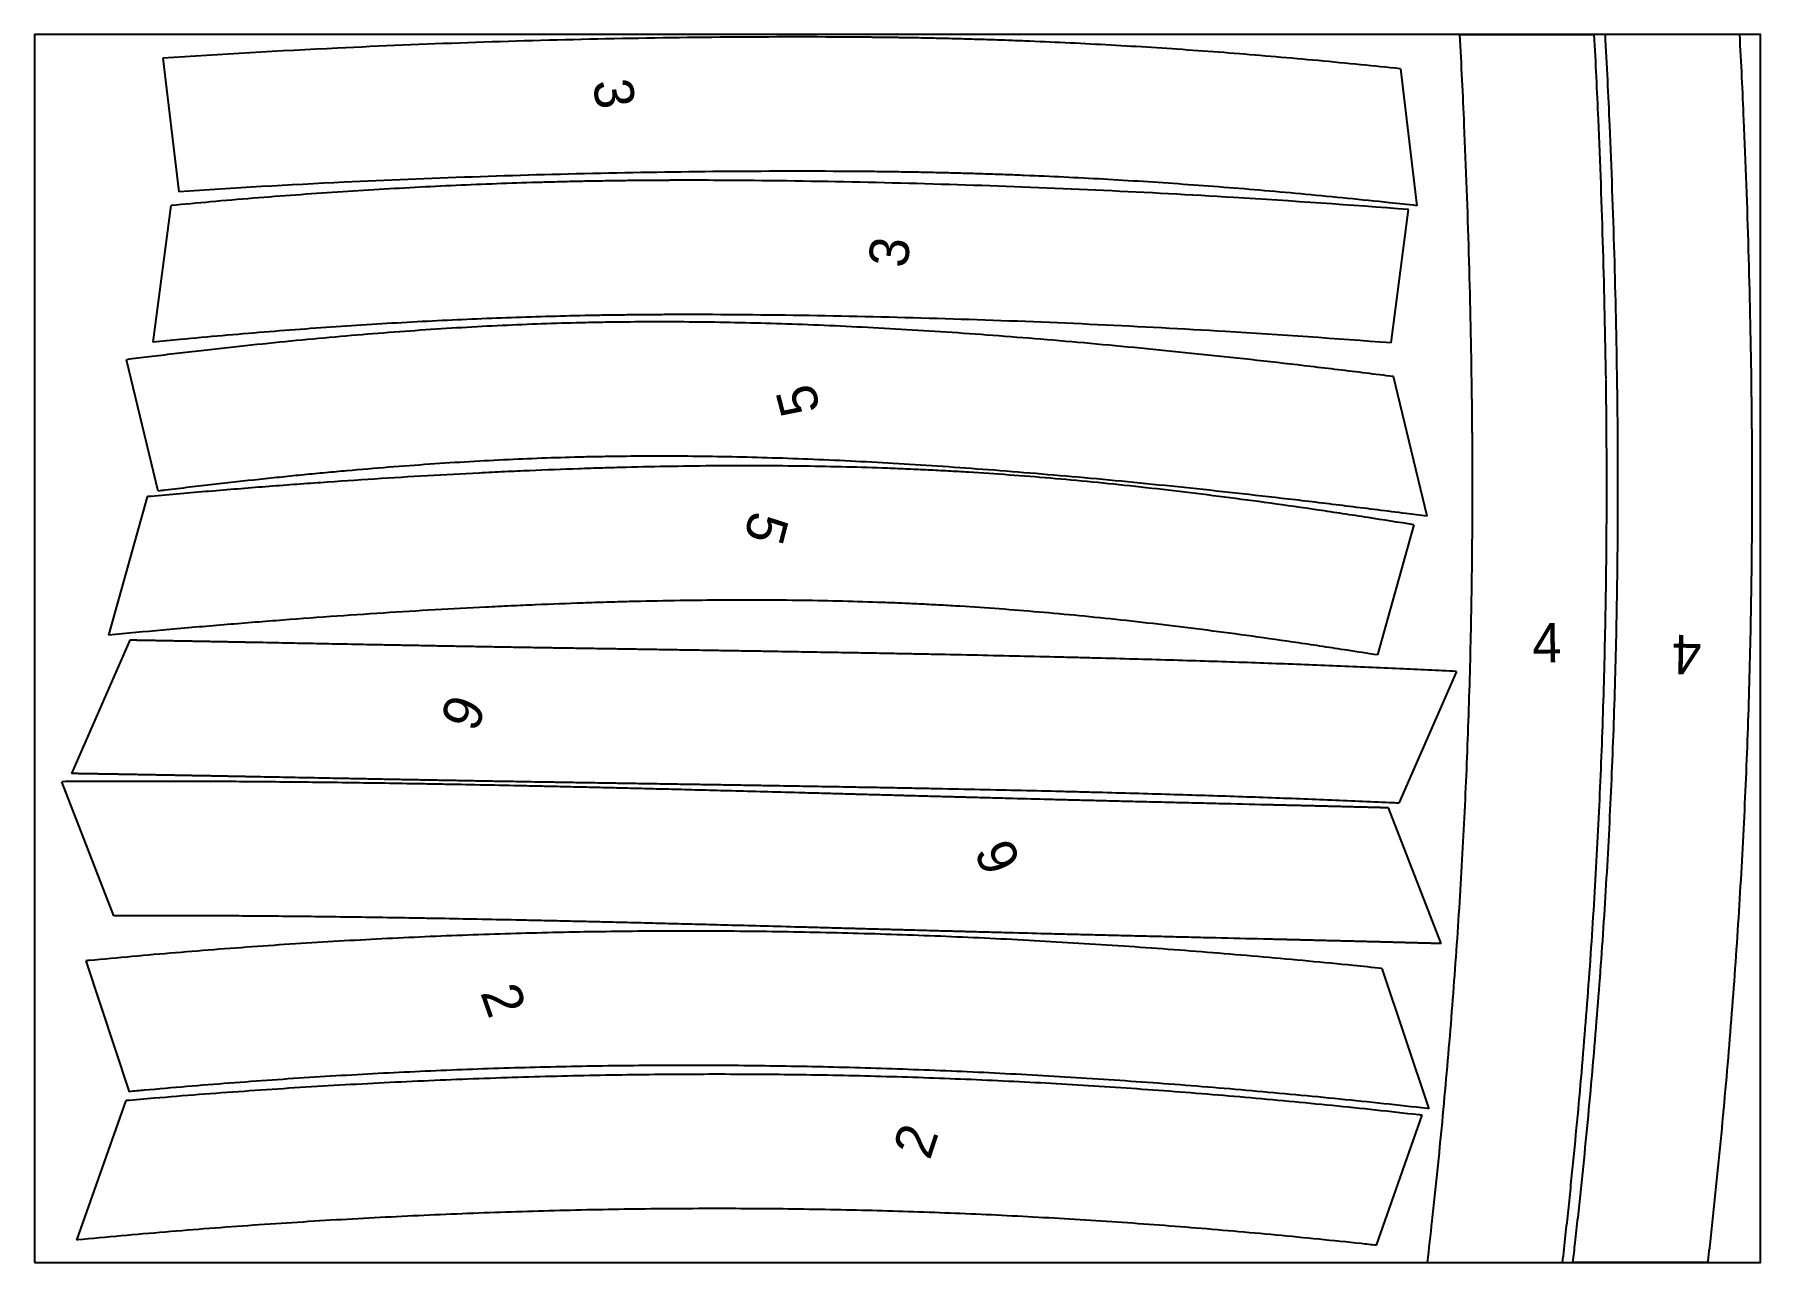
# Model space of a CAD drawing. Header units: inches. Extents: x -1514 to 1282, y -2074 to 286.
# Drawn here: x -19.15 to 25.85, y -918.71 to -886.71 of the extents above; entities that cross this region are included whole.
import ezdxf

# ---------------------------------------------------------------- set-up
doc = ezdxf.new("R2010")
doc.units = ezdxf.units.IN
doc.header["$LTSCALE"] = 0.1
doc.header["$MEASUREMENT"] = 0
doc.layers.add('pic', color=1, linetype='Continuous')

msp = doc.modelspace()

# ---------------------------------------------------------------- linework, layer by layer
at = {"color": 7, "linetype": 'Continuous', "lineweight": 25}
for p, q in [((2.45432, -886.77998), (2.32427, -886.77894)), ((-1.4525, -890.5093), (-1.58243, -890.50879)), ((2.42432, -890.27985), (2.29709, -890.27883)), ((-1.46707, -894.00927), (-1.59439, -894.00877)), ((18.31833, -895.76693), (18.31813, -895.75309))]:
    msp.add_line(p, q, dxfattribs=at)
for p, q in [((18.00823, -886.70936), (21.51321, -886.70936)), ((25.29682, -886.70936), (21.79186, -886.70936)), ((-15.80816, -887.32644), (-15.38979, -890.80634)), ((16.45552, -887.60298), (16.88435, -891.16988)), ((-16.06392, -894.72626), (-15.59258, -891.16473)), ((16.21226, -894.74772), (16.6721, -891.27303)), ((-15.92779, -898.60646), (-16.75672, -895.18245)), ((17.1558, -899.26407), (16.27426, -895.62272)), ((-16.21634, -898.75362), (-17.22661, -902.36138)), ((16.80944, -899.48629), (15.85947, -902.87872)), ((16.80944, -899.48629), (15.85947, -902.87872)), ((-16.66615, -902.49343), (-18.1896, -905.9684)), ((17.91687, -903.30796), (16.41258, -906.73923)), ((-17.08575, -909.67327), (-18.44017, -906.18013)), ((17.51737, -910.40024), (16.1457, -906.86261)), ((-17.82004, -910.85022), (-16.68395, -914.25844)), ((15.977, -911.04833), (17.1948, -914.7017)), ((-18.04923, -918.12477), (-16.769, -914.49281)), ((15.83216, -918.26213), (17.02648, -914.87388)), ((17.1635, -918.70936), (20.68642, -918.70936)), ((24.47004, -918.70936), (20.94711, -918.70936))]:
    msp.add_line(p, q)
for points, degree, knots in [([(2.32427, -886.77894), (1.19156, -886.77025), (-1.07508, -886.77125), (-4.46825, -886.82188), (-7.86052, -886.9166), (-11.64192, -887.07277), (-14.29013, -887.22486), (-15.80816, -887.32644)], 3, [-0.000012937, -0.000012937, -0.000012937, -0.000012937, 0.12505808, 0.250129096, 0.375200112, 0.500271129, 0.668491423, 0.668491423, 0.668491423, 0.668491423]), ([(16.45552, -887.60298), (16.11151, -887.56656), (15.39468, -887.49289), (14.31254, -887.3888), (12.8446, -887.25793), (11.03702, -887.11625), (9.25745, -887.00328), (7.84779, -886.92993), (6.97367, -886.89124), (6.27533, -886.86447), (5.74974, -886.8464), (5.22297, -886.83037), (4.6947, -886.81637), (4.25373, -886.8064), (3.90101, -886.79944), (3.68021, -886.79552), (3.50423, -886.79265), (3.32195, -886.78988), (3.08336, -886.78664), (2.82965, -886.7837), (2.61855, -886.78152), (2.5087, -886.78047), (2.45432, -886.77998)], 3, [0.79812707, 0.79812707, 0.79812707, 0.79812707, 0.812508114, 0.828133543, 0.843758973, 0.875009831, 0.906260689, 0.921886118, 0.937511547, 0.945324262, 0.953136977, 0.960949691, 0.968762406, 0.97657512, 0.980481478, 0.984387835, 0.986341014, 0.988294192, 0.992200549, 0.996106907, 0.998060085, 1.000013264, 1.000013264, 1.000013264, 1.000013264]), ([(18.31813, -895.75309), (18.28595, -893.52441), (18.19718, -890.50934), (18.05043, -887.49581), (18.00823, -886.70936)], 3, [0.000001055, 0.000001055, 0.000001055, 0.000001055, 0.250000791, 0.338312861, 0.338312861, 0.338312861, 0.338312861]), ([(21.81777, -895.70258), (21.80143, -894.57097), (21.75169, -892.30763), (21.64221, -889.31052), (21.55211, -887.44488), (21.51321, -886.70936)], 3, [0, 0, 0, 0, 0.125001617, 0.250003234, 0.331397162, 0.331397162, 0.331397162, 0.331397162]), ([(21.79186, -886.70936), (21.83428, -887.49983), (21.98112, -890.5173), (22.0699, -893.53764), (22.10195, -895.76686)], 3, [0.66157442, 0.66157442, 0.66157442, 0.66157442, 0.750385425, 1.0005139, 1.0005139, 1.0005139, 1.0005139]), ([(25.29682, -886.70936), (25.33595, -887.44925), (25.42621, -889.31923), (25.53578, -892.32123), (25.58533, -894.58561), (25.60161, -895.71766)], 3, [0.668491423, 0.668491423, 0.668491423, 0.668491423, 0.750413162, 0.875484178, 1.000555194, 1.000555194, 1.000555194, 1.000555194]), ([(-1.58243, -890.50879), (-1.63553, -890.50863), (-1.74264, -890.50836), (-1.89785, -890.5081), (-2.04978, -890.50798), (-2.24725, -890.508), (-2.43726, -890.5083), (-2.62005, -890.50888), (-2.79724, -890.50965), (-3.01886, -890.51093), (-3.37288, -890.51366), (-3.81473, -890.51835), (-4.34367, -890.52603), (-4.87125, -890.53575), (-5.39763, -890.54753), (-6.09706, -890.56596), (-6.97253, -890.59421), (-8.38441, -890.65076), (-10.16703, -890.74256), (-11.97789, -890.86277), (-13.44859, -890.97624), (-14.53178, -891.06741), (-15.24895, -891.1325), (-15.59258, -891.16473)], 3, [-0.000012151, -0.000012151, -0.000012151, -0.000012151, 0.001941027, 0.003894204, 0.005847381, 0.007800559, 0.011706913, 0.013660091, 0.015613268, 0.019519623, 0.023425978, 0.031238687, 0.039051397, 0.046864106, 0.054676816, 0.062489525, 0.078114944, 0.093740363, 0.124991201, 0.156242039, 0.171867458, 0.187492877, 0.20182976, 0.20182976, 0.20182976, 0.20182976]), ([(2.29709, -890.27883), (1.18238, -890.27028), (-1.04662, -890.27126), (-4.39318, -890.32117), (-7.7397, -890.41462), (-11.40624, -890.56605), (-13.95503, -890.71146), (-15.38979, -890.80634)], 3, [0, 0, 0, 0, 0.125064237, 0.250128475, 0.375192712, 0.50025695, 0.66157442, 0.66157442, 0.66157442, 0.66157442]), ([(16.6721, -891.27303), (15.15107, -891.15302), (12.5007, -890.96915), (8.72052, -890.76802), (5.33345, -890.63309), (1.94435, -890.54212), (-0.32061, -890.51412), (-1.4525, -890.5093)], 3, [0.331397162, 0.331397162, 0.331397162, 0.331397162, 0.500006468, 0.625008085, 0.750009702, 0.875011319, 1.000012936, 1.000012936, 1.000012936, 1.000012936]), ([(16.88435, -891.16988), (16.64782, -891.14369), (16.04509, -891.07825), (15.07801, -890.97859), (13.99049, -890.87398), (12.55527, -890.74601), (10.79003, -890.60766), (9.05438, -890.49746), (7.68064, -890.42597), (6.82931, -890.38828), (6.14957, -890.36222), (5.6378, -890.34462), (5.12479, -890.32901), (4.61023, -890.31536), (4.09464, -890.30369), (3.66505, -890.29564), (3.32079, -890.29019), (3.04109, -890.28639), (2.79293, -890.28351), (2.58579, -890.28137), (2.47777, -890.28034), (2.42432, -890.27985)], 3, [0.786795079, 0.786795079, 0.786795079, 0.786795079, 0.796869214, 0.81249389, 0.828118566, 0.843743242, 0.874992593, 0.906241944, 0.92186662, 0.937491296, 0.945303634, 0.953115972, 0.960928309, 0.968740647, 0.976552985, 0.984365323, 0.988271492, 0.992177661, 0.99608383, 0.998036914, 0.999989999, 0.999989999, 0.999989999, 0.999989999]), ([(-1.59439, -894.00877), (-1.64653, -894.00862), (-1.75174, -894.00835), (-1.95468, -894.00801), (-2.19927, -894.00793), (-2.47761, -894.00837), (-2.82433, -894.00969), (-3.2554, -894.01261), (-3.77212, -894.0181), (-4.28728, -894.02558), (-4.97254, -894.03822), (-5.82424, -894.05898), (-6.84702, -894.092), (-8.22304, -894.14712), (-9.96159, -894.23666), (-11.73005, -894.35405), (-13.16798, -894.465), (-14.2576, -894.55672), (-15.22539, -894.64482), (-15.82812, -894.703), (-16.06392, -894.72626)], 3, [0.000009165, 0.000009165, 0.000009165, 0.000009165, 0.00196225, 0.003915336, 0.007821507, 0.011727677, 0.015633848, 0.02344619, 0.031258531, 0.039070873, 0.046883214, 0.062507898, 0.078132581, 0.093757264, 0.12500663, 0.156255997, 0.17188068, 0.187505363, 0.203130046, 0.213153102, 0.213153102, 0.213153102, 0.213153102]), ([(16.21226, -894.74772), (14.77468, -894.63541), (12.22382, -894.4594), (8.55853, -894.26437), (5.21699, -894.13124), (1.87433, -894.04155), (-0.35312, -894.01402), (-1.46707, -894.00927)], 3, [0.338312861, 0.338312861, 0.338312861, 0.338312861, 0.500000528, 0.625000396, 0.750000264, 0.875000132, 1, 1, 1, 1]), ([(16.27426, -895.62272), (16.03592, -895.59277), (15.30912, -895.5024), (13.64234, -895.30203), (11.79, -895.0959), (10.00782, -894.91473), (8.69407, -894.79007), (7.39988, -894.67638), (6.13437, -894.57437), (4.91011, -894.48509), (3.72612, -894.40841), (2.56671, -894.3435), (1.05362, -894.27264), (-0.41088, -894.22537), (-1.82557, -894.20183), (-2.86815, -894.19582), (-3.72145, -894.20054), (-4.3949, -894.21017), (-5.07304, -894.22399), (-5.92694, -894.24908), (-6.95936, -894.29152), (-8.01074, -894.34681), (-9.08797, -894.41523), (-10.18908, -894.49664), (-11.69093, -894.62263), (-13.23692, -894.77411), (-14.67825, -894.93357), (-15.52448, -895.0321), (-16.14643, -895.10676), (-16.55861, -895.15766), (-16.75672, -895.18245)], 3, [0.289338133, 0.289338133, 0.289338133, 0.289338133, 0.29687431, 0.312499443, 0.34374971, 0.359374844, 0.374999977, 0.390625111, 0.406250244, 0.421875377, 0.437500511, 0.453125644, 0.468750778, 0.500001044, 0.515626178, 0.531251311, 0.546876445, 0.554689011, 0.562501578, 0.578126712, 0.593751845, 0.609376978, 0.625002112, 0.640627245, 0.656252379, 0.687502645, 0.703127779, 0.710940346, 0.718752912, 0.725924525, 0.725924525, 0.725924525, 0.725924525]), ([(17.1635, -918.70936), (17.20506, -918.35025), (17.26987, -917.77545), (17.35626, -916.97638), (17.44623, -916.11584), (17.55258, -915.04374), (17.70966, -913.33607), (17.8814, -911.21768), (18.02095, -909.11135), (18.11339, -907.43192), (18.17301, -906.17722), (18.22347, -904.91722), (18.26485, -903.65081), (18.29712, -902.37825), (18.31642, -901.31266), (18.32731, -900.45698), (18.3332, -899.81347), (18.33682, -899.16829), (18.33794, -898.62913), (18.3377, -898.19713), (18.33696, -897.87309), (18.33565, -897.54894), (18.33408, -897.27882), (18.33255, -897.06263), (18.33127, -896.90128), (18.32986, -896.74132), (18.3286, -896.60931), (18.32751, -896.50368), (18.32669, -896.42659), (18.32574, -896.34238), (18.32461, -896.24736), (18.3233, -896.14257), (18.32183, -896.02784), (18.32045, -895.92381), (18.31927, -895.83605), (18.31865, -895.78977), (18.31833, -895.76693)], 3, [0.72106013, 0.72106013, 0.72106013, 0.72106013, 0.734372709, 0.742185159, 0.749997609, 0.765622509, 0.781247409, 0.812497208, 0.843747008, 0.859371908, 0.874996807, 0.890621707, 0.906246607, 0.921871507, 0.937496407, 0.945308856, 0.953121306, 0.960933756, 0.968746206, 0.972652431, 0.976558656, 0.980464881, 0.984371106, 0.986324218, 0.988277331, 0.990230443, 0.992183556, 0.993160112, 0.994136668, 0.995113225, 0.996089781, 0.997066337, 0.998042893, 0.99901945, 0.999507728, 0.999996006, 0.999996006, 0.999996006, 0.999996006]), ([(20.68642, -918.70936), (20.71297, -918.47552), (20.76349, -918.02315), (20.83668, -917.34609), (20.92838, -916.46907), (21.03676, -915.37639), (21.19691, -913.63534), (21.37209, -911.4745), (21.51451, -909.32492), (21.60886, -907.61063), (21.66972, -906.32958), (21.72122, -905.04371), (21.76343, -903.75159), (21.79634, -902.45357), (21.81601, -901.36693), (21.82711, -900.49454), (21.83312, -899.83857), (21.83681, -899.181), (21.83795, -898.63155), (21.8377, -898.19139), (21.83694, -897.86121), (21.8356, -897.53098), (21.83369, -897.20061), (21.83161, -896.92558), (21.82971, -896.70844), (21.82842, -896.57394), (21.82731, -896.46632), (21.82648, -896.38766), (21.82549, -896.30058), (21.82433, -896.20366), (21.82301, -896.09716), (21.82151, -895.98103), (21.82013, -895.87598), (21.81894, -895.78748), (21.8183, -895.74087), (21.81799, -895.71786)], 3, [0.725924525, 0.725924525, 0.725924525, 0.725924525, 0.734378046, 0.742190612, 0.750003179, 0.765628313, 0.781253446, 0.812503713, 0.84375398, 0.859379113, 0.875004246, 0.89062938, 0.906254513, 0.921879647, 0.93750478, 0.945317347, 0.953129914, 0.96094248, 0.968755047, 0.97266133, 0.976567614, 0.980473897, 0.98438018, 0.988286464, 0.990239605, 0.992192747, 0.993169318, 0.994145889, 0.99512246, 0.99609903, 0.997075601, 0.998052172, 0.999028743, 0.999517028, 1.000005314, 1.000005314, 1.000005314, 1.000005314]), ([(22.10195, -895.76686), (22.10242, -895.80071), (22.10334, -895.8687), (22.1051, -896.00221), (22.10716, -896.16613), (22.10942, -896.35759), (22.11213, -896.60595), (22.11498, -896.90412), (22.11831, -897.34966), (22.12097, -897.90649), (22.12177, -898.57295), (22.12016, -899.23787), (22.11615, -899.90099), (22.10973, -900.56239), (22.09797, -901.44193), (22.07727, -902.53703), (22.04282, -903.84411), (21.99876, -905.14453), (21.94515, -906.43689), (21.88173, -907.72647), (21.78359, -909.45141), (21.63567, -911.61429), (21.45376, -913.79107), (21.28743, -915.54706), (21.17493, -916.64918), (21.0796, -917.5354), (21.01153, -918.1481), (20.96695, -918.538), (20.94711, -918.70936)], 3, [0.000003352, 0.000003352, 0.000003352, 0.000003352, 0.000979911, 0.00195647, 0.003909588, 0.005862706, 0.007815823, 0.011722059, 0.015628294, 0.023440765, 0.031253236, 0.039065707, 0.046878178, 0.054690649, 0.06250312, 0.078128062, 0.093753004, 0.109377946, 0.125002888, 0.140627829, 0.156252771, 0.187502655, 0.218752539, 0.234377481, 0.250002423, 0.257814894, 0.265627365, 0.271787946, 0.271787946, 0.271787946, 0.271787946]), ([(25.60161, -895.71766), (25.60208, -895.75194), (25.60301, -895.8208), (25.6048, -895.95611), (25.60773, -896.18887), (25.61136, -896.50868), (25.61426, -896.81196), (25.61613, -897.04455), (25.61772, -897.27085), (25.61933, -897.55492), (25.6211, -898.0082), (25.62177, -898.57423), (25.62014, -899.25179), (25.61605, -899.92767), (25.60952, -900.60188), (25.59753, -901.49859), (25.57643, -902.61531), (25.5413, -903.94858), (25.49634, -905.27547), (25.44164, -906.59451), (25.37689, -907.91115), (25.27673, -909.67178), (25.12577, -911.87905), (24.94025, -914.09918), (24.7707, -915.88919), (24.65604, -917.01246), (24.55895, -917.91515), (24.50461, -918.4042), (24.47472, -918.66815), (24.47004, -918.70936)], 3, [-0.000007214, -0.000007214, -0.000007214, -0.000007214, 0.000969356, 0.001945926, 0.003899066, 0.007805346, 0.011711626, 0.013664766, 0.015617906, 0.019524186, 0.023430467, 0.031243027, 0.039055587, 0.046868147, 0.054680707, 0.062493267, 0.078118388, 0.093743508, 0.109368628, 0.124993749, 0.140618869, 0.156243989, 0.18749423, 0.218744471, 0.234369591, 0.249994711, 0.257807272, 0.265619832, 0.267066733, 0.267066733, 0.267066733, 0.267066733]), ([(17.1558, -899.26407), (16.97022, -899.2399), (16.28611, -899.15144), (15.1292, -899.00598), (13.24089, -898.77898), (11.41677, -898.576), (9.66527, -898.39795), (8.37535, -898.27556), (7.10589, -898.16404), (5.86597, -898.0641), (4.66919, -897.97683), (3.51482, -897.90207), (2.3867, -897.83891), (1.28452, -897.78731), (0.20847, -897.74724), (-0.84163, -897.7187), (-1.865, -897.70168), (-2.8688, -897.69589), (-3.68873, -897.70044), (-4.334, -897.70966), (-4.98392, -897.72291), (-5.80328, -897.74697), (-6.7949, -897.78773), (-7.80713, -897.84095), (-8.84721, -897.907), (-9.91309, -897.9858), (-10.82336, -898.06215), (-11.56437, -898.12961), (-12.12635, -898.18338), (-12.69865, -898.24072), (-13.4789, -898.32224), (-14.28362, -898.41127), (-15.11305, -898.50784), (-15.59296, -898.56545), (-15.86547, -898.5988), (-15.92779, -898.60646)], 3, [0.275482437, 0.275482437, 0.275482437, 0.275482437, 0.281250615, 0.296875515, 0.312500415, 0.343750214, 0.359375114, 0.375000014, 0.390624914, 0.406249814, 0.421874713, 0.437499613, 0.453124513, 0.468749413, 0.484374313, 0.499999212, 0.515624112, 0.531249012, 0.546873912, 0.554686362, 0.562498812, 0.578123711, 0.593748611, 0.609373511, 0.624998411, 0.64062331, 0.65624821, 0.66406066, 0.67187311, 0.67968556, 0.68749801, 0.70312291, 0.71093536, 0.718747809, 0.72106013, 0.72106013, 0.72106013, 0.72106013]), ([(16.80944, -899.48629), (16.40817, -899.42155), (15.78983, -899.32387), (14.95844, -899.1969), (14.10211, -899.06955), (13.06199, -898.92145), (11.86425, -898.76174), (10.69045, -898.61665), (9.54318, -898.48655), (8.42162, -898.37137), (7.32607, -898.27118), (6.2556, -898.18593), (5.37056, -898.1262), (4.6679, -898.08532), (4.14472, -898.05818), (3.61971, -898.03419), (2.91192, -898.00609), (2.01491, -897.97836), (0.91883, -897.95684), (-0.20433, -897.94708), (-1.35396, -897.94903), (-2.53017, -897.96267), (-3.53293, -897.98376), (-4.3478, -898.00644), (-5.17667, -898.0331), (-6.02664, -898.06573), (-6.89737, -898.10432), (-7.78323, -898.14691), (-8.90759, -898.20723), (-10.28151, -898.29082), (-11.68244, -898.38574), (-13.12263, -898.49284), (-14.35375, -898.59211), (-15.35675, -898.67749), (-15.89745, -898.72506), (-16.18572, -898.75088), (-16.21634, -898.75362)], 3, [0.267066733, 0.267066733, 0.267066733, 0.267066733, 0.281244952, 0.289057512, 0.296870072, 0.312495193, 0.328120313, 0.343745433, 0.359370554, 0.374995674, 0.390620794, 0.406245915, 0.421871035, 0.429683595, 0.437496155, 0.445308716, 0.453121276, 0.468746396, 0.484371516, 0.499996637, 0.515621757, 0.531246877, 0.546871998, 0.554684558, 0.562497118, 0.578122238, 0.585934799, 0.593747359, 0.609372479, 0.624997599, 0.64062272, 0.65624784, 0.67187296, 0.679685521, 0.687498081, 0.688425663, 0.688425663, 0.688425663, 0.688425663]), ([(15.85947, -902.87872), (15.59776, -902.83708), (15.12207, -902.76247), (14.43597, -902.65769), (13.59828, -902.53312), (12.58263, -902.38851), (11.41731, -902.23314), (10.27761, -902.09228), (9.16622, -901.96626), (8.08243, -901.85497), (7.02676, -901.75843), (5.99819, -901.67654), (5.14878, -901.61921), (4.47508, -901.58002), (3.97415, -901.55404), (3.47011, -901.53102), (2.79005, -901.50401), (1.92652, -901.47732), (0.86944, -901.45656), (-0.21639, -901.44712), (-1.33055, -901.44901), (-2.47297, -901.46226), (-3.44885, -901.48278), (-4.24301, -901.50488), (-5.05205, -901.5309), (-5.88319, -901.56281), (-6.73604, -901.6006), (-7.60458, -901.64237), (-8.70755, -901.70154), (-10.05699, -901.78364), (-11.43426, -901.87696), (-12.85215, -901.9824), (-14.06563, -902.08024), (-15.05509, -902.16447), (-16.01845, -902.24923), (-16.74793, -902.31625), (-17.22661, -902.36138)], 3, [0.271787946, 0.271787946, 0.271787946, 0.271787946, 0.281252307, 0.289064778, 0.296877249, 0.31250219, 0.328127132, 0.343752074, 0.359377016, 0.375001958, 0.3906269, 0.406251842, 0.421876784, 0.429689255, 0.437501726, 0.445314197, 0.453126668, 0.468751609, 0.484376551, 0.500001493, 0.515626435, 0.531251377, 0.546876319, 0.55468879, 0.562501261, 0.578126203, 0.585938674, 0.593751145, 0.609376087, 0.625001029, 0.64062597, 0.656250912, 0.671875854, 0.679688325, 0.687500796, 0.701747362, 0.701747362, 0.701747362, 0.701747362]), ([(-13.4997, -902.55154), (-14.37707, -902.53473), (-15.495, -902.51423), (-16.10859, -902.5032), (-16.53575, -902.49569), (-16.66615, -902.49343)], 2, [-0.000001206, -0.000001206, -0.000001206, 0.084393484, 0.11815136, 0.151909236, 0.16716749, 0.16716749, 0.16716749]), ([(17.91687, -903.30796), (17.4303, -903.28328), (16.4099, -903.23413), (15.08349, -903.17684), (13.96932, -903.13276), (12.83667, -903.09057), (11.65978, -903.05066), (10.4407, -903.01311), (9.50521, -902.98612), (8.70707, -902.96457), (8.05963, -902.94796), (7.39565, -902.93151), (6.5328, -902.91123), (5.44538, -902.88733), (4.4955, -902.86778), (3.70984, -902.85237), (3.20709, -902.84281), (2.80023, -902.83525), (2.38217, -902.82761), (1.81179, -902.81745), (1.05891, -902.80442), (0.37264, -902.79284), (-0.21141, -902.78314), (-0.66701, -902.77564), (-1.14017, -902.76793), (-1.54912, -902.76132), (-1.88503, -902.75593), (-2.14144, -902.75183), (-2.40193, -902.74768), (-2.66874, -902.74344), (-2.93091, -902.73929), (-3.26155, -902.73405), (-3.64524, -902.72796), (-4.05645, -902.72142), (-4.41894, -902.71566), (-4.73253, -902.71066), (-4.99741, -902.70642), (-5.17698, -902.70354), (-5.29683, -902.70161), (-5.37306, -902.70038), (-5.44325, -902.69924), (-5.53831, -902.69769), (-5.65552, -902.69578), (-5.79493, -902.6935), (-5.9787, -902.69048), (-6.20466, -902.68674), (-6.46973, -902.68232), (-6.81508, -902.67652), (-7.23162, -902.66942), (-7.62783, -902.66254), (-7.93291, -902.65716), (-8.229, -902.65187), (-8.59494, -902.64528), (-9.02739, -902.63738), (-9.45319, -902.6295), (-9.87223, -902.62163), (-10.42248, -902.61116), (-11.09062, -902.5981), (-12.1616, -902.57728), (-12.9644, -902.5618), (-13.4997, -902.55154)], 3, [0.688425663, 0.688425663, 0.688425663, 0.688425663, 0.703123201, 0.718748322, 0.726560882, 0.734373442, 0.749998562, 0.757811122, 0.765623683, 0.773436243, 0.777342523, 0.781248803, 0.789061363, 0.796873923, 0.804686483, 0.808592763, 0.812499044, 0.814452184, 0.816405324, 0.820311604, 0.824217884, 0.828124164, 0.830077304, 0.832030444, 0.833983584, 0.835936724, 0.836913294, 0.837889864, 0.838866434, 0.839843004, 0.840819574, 0.841796144, 0.843749284, 0.845702424, 0.847655564, 0.849608704, 0.851561844, 0.853514984, 0.854491554, 0.855468124, 0.856444694, 0.857421264, 0.859374405, 0.861327545, 0.863280685, 0.867186965, 0.871093245, 0.874999525, 0.882812085, 0.890624645, 0.894530925, 0.898437205, 0.906249766, 0.914062326, 0.921874886, 0.929687446, 0.937500006, 0.953125127, 0.968750247, 1.000000488, 1.000000488, 1.000000488, 1.000000488]), ([(12.97951, -906.78367), (12.5611, -906.77368), (11.93359, -906.75868), (11.09651, -906.73862), (10.57417, -906.72608), (10.1544, -906.71599), (9.74681, -906.70616), (9.26063, -906.69436), (8.71439, -906.68096), (8.20528, -906.66835), (7.85155, -906.65947), (7.62707, -906.65378), (7.48125, -906.65008), (7.07191, -906.63961), (6.5952, -906.62722), (6.08833, -906.61383), (5.82887, -906.60695), (5.56338, -906.59986), (5.33712, -906.5938), (5.15308, -906.58884), (5.03684, -906.58571), (4.943, -906.58317), (4.87249, -906.58127), (4.80069, -906.57932), (4.68759, -906.57625), (4.51915, -906.57167), (4.27205, -906.56492), (3.98045, -906.55695), (3.64426, -906.54775), (3.26347, -906.53732), (2.83821, -906.52566), (2.48558, -906.51599), (2.23697, -906.50917), (2.06655, -906.50449), (1.77054, -906.49638), (1.35841, -906.48512), (0.72007, -906.46776), (-0.03751, -906.4473), (-0.88229, -906.42475), (-1.66286, -906.40418), (-2.37872, -906.38561), (-2.92309, -906.37176), (-3.32346, -906.36175), (-3.71421, -906.35209), (-4.19706, -906.34036), (-4.76363, -906.32693), (-5.31842, -906.31411), (-5.86113, -906.30192), (-6.56879, -906.28649), (-7.42316, -906.26876), (-8.23832, -906.25308), (-8.86482, -906.24182), (-9.48385, -906.23122), (-10.24573, -906.21917), (-11.43851, -906.20245), (-12.59213, -906.18958), (-13.70704, -906.18057), (-14.79475, -906.17414), (-16.12363, -906.17076), (-17.42004, -906.17362), (-18.18235, -906.17822), (-18.44017, -906.18013)], 3, [-0.000003225, -0.000003225, -0.000003225, -0.000003225, 0.015621909, 0.023434475, 0.031247042, 0.035153325, 0.039059609, 0.046872175, 0.054684742, 0.062497309, 0.070309875, 0.072263017, 0.074216159, 0.078122442, 0.093747576, 0.097653859, 0.101560142, 0.105466426, 0.109372709, 0.111325851, 0.113278992, 0.114255563, 0.115232134, 0.116208705, 0.117185276, 0.119138417, 0.121091559, 0.123044701, 0.124997842, 0.126950984, 0.128904126, 0.130857267, 0.131345553, 0.131833838, 0.132810409, 0.134763551, 0.136716693, 0.140622976, 0.144529259, 0.148435543, 0.152341826, 0.156248109, 0.158201251, 0.160154393, 0.164060676, 0.167966959, 0.171873243, 0.175779526, 0.179685809, 0.187498376, 0.195310943, 0.199217226, 0.20312351, 0.210936076, 0.218748643, 0.234373776, 0.242186343, 0.24999891, 0.265624043, 0.281249177, 0.289338133, 0.289338133, 0.289338133, 0.289338133]), ([(-13.56676, -906.05089), (-14.48279, -906.03335), (-15.72708, -906.01058), (-16.3823, -905.99891), (-16.88723, -905.9901), (-17.37294, -905.98182), (-17.75189, -905.97551), (-17.93658, -905.97249), (-18.00688, -905.97135), (-18.06362, -905.97043), (-18.11516, -905.9696), (-18.16559, -905.96879), (-18.1896, -905.9684)], 2, [0.000000905, 0.000000905, 0.000000905, 0.088242971, 0.132364004, 0.161778027, 0.191192049, 0.220606071, 0.238989835, 0.244504964, 0.248181717, 0.25185847, 0.255535222, 0.258802085, 0.258802085, 0.258802085]), ([(16.41258, -906.73923), (16.36612, -906.73709), (15.792, -906.71071), (14.93802, -906.67382), (13.83481, -906.63017), (12.7129, -906.58838), (11.54599, -906.54882), (10.3362, -906.51155), (9.40738, -906.48475), (8.61452, -906.46335), (7.97122, -906.44684), (7.31134, -906.4305), (6.45316, -906.41032), (5.37085, -906.38654), (4.42484, -906.36707), (3.64206, -906.35171), (3.14108, -906.34219), (2.73549, -906.33465), (2.31902, -906.32704), (1.75022, -906.31691), (0.99894, -906.30391), (0.31377, -906.29234), (-0.26949, -906.28265), (-0.72455, -906.27517), (-1.1972, -906.26747), (-1.60576, -906.26086), (-1.94138, -906.25548), (-2.19757, -906.25138), (-2.45786, -906.24723), (-2.72441, -906.243), (-2.98666, -906.23885), (-3.31729, -906.2336), (-3.70102, -906.22751), (-4.11227, -906.22098), (-4.47482, -906.21521), (-4.78851, -906.21021), (-5.05354, -906.20597), (-5.23332, -906.20309), (-5.35338, -906.20115), (-5.42992, -906.19991), (-5.50016, -906.19877), (-5.59538, -906.19722), (-5.71275, -906.19531), (-5.85239, -906.19302), (-6.03645, -906.19), (-6.2628, -906.18626), (-6.52835, -906.18183), (-6.87437, -906.17601), (-7.29182, -906.1689), (-7.68902, -906.162), (-7.99499, -906.15661), (-8.2919, -906.15131), (-8.6584, -906.14471), (-9.09176, -906.13679), (-9.51842, -906.12889), (-9.93844, -906.121), (-10.35185, -906.11313), (-10.75849, -906.10527), (-11.29241, -906.09483), (-12.22945, -906.07663), (-13.03171, -906.06115), (-13.56676, -906.05089)], 3, [0.701747362, 0.701747362, 0.701747362, 0.701747362, 0.703125738, 0.71875068, 0.726563151, 0.734375622, 0.750000564, 0.757813035, 0.765625506, 0.773437977, 0.777344212, 0.781250448, 0.789062919, 0.796875389, 0.80468786, 0.808594096, 0.812500331, 0.814453449, 0.816406567, 0.820312802, 0.824219038, 0.828125273, 0.830078391, 0.832031509, 0.833984626, 0.835937744, 0.836914303, 0.837890862, 0.838867421, 0.83984398, 0.840820539, 0.841797097, 0.843750215, 0.845703333, 0.847656451, 0.849609568, 0.851562686, 0.853515804, 0.854492363, 0.855468922, 0.85644548, 0.857422039, 0.859375157, 0.861328275, 0.863281393, 0.867187628, 0.871093864, 0.875000099, 0.88281257, 0.890625041, 0.894531276, 0.898437512, 0.906249983, 0.914062454, 0.921874925, 0.929687396, 0.937499867, 0.945312338, 0.953124809, 0.96874975, 0.999999634, 0.999999634, 0.999999634, 0.999999634]), ([(16.1457, -906.86261), (16.01303, -906.85918), (15.58373, -906.84814), (14.97083, -906.83263), (13.85466, -906.80479), (12.97951, -906.78367)], 2, [0.832741629, 0.832741629, 0.832741629, 0.848261768, 0.881984151, 0.915706534, 1.00001249, 1.00001249, 1.00001249]), ([(12.89553, -910.28266), (12.47704, -910.27267), (11.84941, -910.25767), (11.01215, -910.2376), (10.48974, -910.22506), (10.06981, -910.21497), (9.66171, -910.20513), (9.17495, -910.19331), (8.62784, -910.17989), (8.11776, -910.16725), (7.76317, -910.15835), (7.53805, -910.15265), (7.39178, -910.14893), (6.98121, -910.13844), (6.50334, -910.12601), (5.99543, -910.1126), (5.73547, -910.1057), (5.46951, -910.0986), (5.24287, -910.09253), (5.05854, -910.08757), (4.94213, -910.08443), (4.84814, -910.08189), (4.77757, -910.07998), (4.70548, -910.07803), (4.59205, -910.07495), (4.42332, -910.07036), (4.17595, -910.0636), (3.88414, -910.05563), (3.54777, -910.04642), (3.16682, -910.03599), (2.74141, -910.02433), (2.38869, -910.01465), (2.14001, -910.00783), (1.96959, -910.00315), (1.67392, -909.99505), (1.26211, -909.9838), (0.62443, -909.96645), (-0.13229, -909.94602), (-0.97588, -909.92349), (-1.75507, -909.90296), (-2.46929, -909.88444), (-3.01206, -909.87062), (-3.41086, -909.86066), (-3.80038, -909.85103), (-4.28152, -909.83934), (-4.84601, -909.82596), (-5.39861, -909.81319), (-5.93904, -909.80105), (-6.64351, -909.78569), (-7.49362, -909.76805), (-8.30409, -909.75247), (-8.92654, -909.74128), (-9.5416, -909.73075), (-10.2983, -909.71877), (-11.48245, -909.70218), (-12.62685, -909.68942), (-13.73185, -909.68048), (-14.80921, -909.67411), (-15.93044, -909.67126), (-16.76595, -909.67236), (-17.08575, -909.67327)], 3, [0.000002419, 0.000002419, 0.000002419, 0.000002419, 0.015627319, 0.023439769, 0.031252218, 0.035158443, 0.039064668, 0.046877118, 0.054689568, 0.062502018, 0.070314468, 0.07226758, 0.074220693, 0.078126918, 0.093751818, 0.097658043, 0.101564268, 0.105470493, 0.109376717, 0.11132983, 0.113282942, 0.114259499, 0.115236055, 0.116212611, 0.117189167, 0.11914228, 0.121095392, 0.123048505, 0.125001617, 0.12695473, 0.128907842, 0.130860955, 0.131349233, 0.131837511, 0.132814067, 0.13476718, 0.136720292, 0.140626517, 0.144532742, 0.148438967, 0.152345192, 0.156251417, 0.158204529, 0.160157642, 0.164063867, 0.167970092, 0.171876317, 0.175782542, 0.179688767, 0.187501216, 0.195313666, 0.199219891, 0.203126116, 0.210938566, 0.218751016, 0.234375916, 0.242188366, 0.250000816, 0.265625715, 0.275482437, 0.275482437, 0.275482437, 0.275482437]), ([(15.977, -911.04833), (15.72674, -911.02216), (14.69654, -910.91657), (12.88718, -910.74648), (10.54576, -910.55636), (8.60389, -910.42369), (7.05398, -910.33287), (5.5135, -910.25265), (3.60529, -910.17221), (1.33953, -910.1074), (-0.91232, -910.07415), (-2.77505, -910.0728), (-4.25755, -910.08753), (-5.3649, -910.10648), (-6.4703, -910.13337), (-7.95196, -910.18001), (-9.81423, -910.25842), (-11.6914, -910.36366), (-13.20155, -910.46392), (-14.33977, -910.54728), (-15.47629, -910.63805), (-16.60653, -910.73572), (-17.38627, -910.80828), (-17.79024, -910.84733), (-17.82004, -910.85022)], 3, [0.33370251, 0.33370251, 0.33370251, 0.33370251, 0.34374524, 0.374996098, 0.406246956, 0.437497815, 0.453123244, 0.468748673, 0.499999531, 0.53125039, 0.562501248, 0.593752106, 0.609377535, 0.625002964, 0.640628394, 0.656253823, 0.687504681, 0.718755539, 0.734380968, 0.750006398, 0.765631827, 0.781257256, 0.796882685, 0.79812707, 0.79812707, 0.79812707, 0.79812707]), ([(17.51737, -910.40024), (17.49383, -910.3996), (17.44376, -910.39824), (17.39196, -910.39683), (17.3352, -910.3953), (17.26477, -910.39339), (17.07981, -910.38841), (16.70039, -910.3783), (16.21429, -910.36555), (15.70916, -910.3525), (15.05394, -910.33581), (13.81028, -910.30474), (12.89553, -910.28266)], 2, [0.741234828, 0.741234828, 0.741234828, 0.744427542, 0.748104709, 0.751781875, 0.755459042, 0.760974792, 0.779360626, 0.808777959, 0.838195293, 0.867612627, 0.911738627, 0.999990628, 0.999990628, 0.999990628]), ([(17.02648, -914.87388), (16.99566, -914.87036), (16.59105, -914.82424), (15.81101, -914.73816), (14.6818, -914.62108), (13.54619, -914.5108), (12.40896, -914.40794), (10.90001, -914.28182), (9.02353, -914.1444), (7.16194, -914.03414), (5.68049, -913.96218), (4.57513, -913.91639), (3.46761, -913.87853), (1.98473, -913.83849), (0.12119, -913.80806), (-2.13213, -913.8029), (-4.3999, -913.8291), (-6.31016, -913.87703), (-7.85244, -913.93102), (-9.40418, -913.99545), (-11.34845, -914.09504), (-13.69302, -914.24526), (-15.49889, -914.38403), (-16.52446, -914.47147), (-16.769, -914.49281)], 3, [0.20182976, 0.20182976, 0.20182976, 0.20182976, 0.203118296, 0.218743715, 0.234369134, 0.249994553, 0.265619972, 0.281245391, 0.312496229, 0.343747067, 0.359372486, 0.374997905, 0.390623324, 0.406248743, 0.437499581, 0.468750419, 0.500001257, 0.531252095, 0.546877514, 0.562502933, 0.593753771, 0.625004609, 0.656255447, 0.666053457, 0.666053457, 0.666053457, 0.666053457]), ([(17.1948, -914.7017), (17.18371, -914.70044), (16.41662, -914.61353), (14.875, -914.44879), (12.58127, -914.23318), (10.28429, -914.04668), (8.38, -913.91658), (6.86029, -913.82753), (5.35038, -913.74891), (3.48108, -913.67012), (1.26352, -913.60669), (-0.9395, -913.57416), (-2.76089, -913.57284), (-4.20998, -913.58723), (-5.29202, -913.60575), (-6.3722, -913.63203), (-7.8206, -913.67761), (-9.64183, -913.75428), (-11.47868, -913.85726), (-12.95707, -913.9554), (-14.07146, -914.037), (-15.1856, -914.12598), (-16.05488, -914.2011), (-16.55339, -914.24641), (-16.68395, -914.25844)], 3, [0.312045518, 0.312045518, 0.312045518, 0.312045518, 0.312504267, 0.343753618, 0.37500297, 0.406252321, 0.437501673, 0.453126348, 0.468751024, 0.500000376, 0.531249727, 0.562499078, 0.59374843, 0.609373106, 0.624997781, 0.640622457, 0.656247133, 0.687496484, 0.718745836, 0.734370511, 0.749995187, 0.765619863, 0.781244539, 0.786795079, 0.786795079, 0.786795079, 0.786795079]), ([(15.83216, -918.26213), (15.70052, -918.24773), (15.20129, -918.19371), (14.3316, -918.10354), (13.21834, -917.99544), (12.10497, -917.89474), (10.62768, -917.77128), (8.79155, -917.63682), (6.97097, -917.529), (5.52279, -917.45865), (4.44266, -917.41392), (3.36043, -917.37692), (1.91096, -917.33778), (0.08879, -917.30802), (-2.11568, -917.30298), (-4.33522, -917.32861), (-6.20654, -917.37556), (-7.71821, -917.42847), (-9.23973, -917.49164), (-11.14639, -917.58929), (-13.44646, -917.73666), (-15.74351, -917.91316), (-17.28148, -918.05105), (-18.04394, -918.12426), (-18.04923, -918.12477)], 3, [0.213153102, 0.213153102, 0.213153102, 0.213153102, 0.218754729, 0.234379412, 0.250004095, 0.265628779, 0.281253462, 0.312502828, 0.343752194, 0.359376878, 0.375001561, 0.390626244, 0.406250927, 0.437500293, 0.46874966, 0.499999026, 0.531248392, 0.546873075, 0.562497759, 0.593747125, 0.624996491, 0.656245857, 0.687495224, 0.687713545, 0.687713545, 0.687713545, 0.687713545])]:
    msp.add_open_spline(points, degree=degree, knots=knots, dxfattribs=at)
at = {"layer": 'pic'}
msp.add_lwpolyline([(-19.1546, -918.70936), (25.8454, -918.70936), (25.8454, -886.70936), (-19.1546, -886.70936)], close=True, dxfattribs=at)

# ---------------------------------------------------------------- texts
at = {"color": 3}
for s, rotation, p in [('3', 277.855418, (-4.59968, -887.93761)), ('3', 83.461156, (3.59893, -892.81448)), ('5', 104.609086, (1.33981, -896.4907)), ('5', 255.356429, (-0.46926, -899.08162)), ('4', 1, (19.902, -903.07954)), ('4', 179, (24.31114, -902.36286)), ('6', 247.327112, (-8.30405, -903.82711)), ('6', 112.193157, (6.57486, -908.30698)), ('2', 289.435134, (-7.53752, -911.67612)), ('2', 71.582933, (4.18642, -916.06558))]:
    msp.add_text(s, height=1.0274, rotation=rotation, dxfattribs=at).set_placement(p)

doc.saveas('drawing.dxf')
